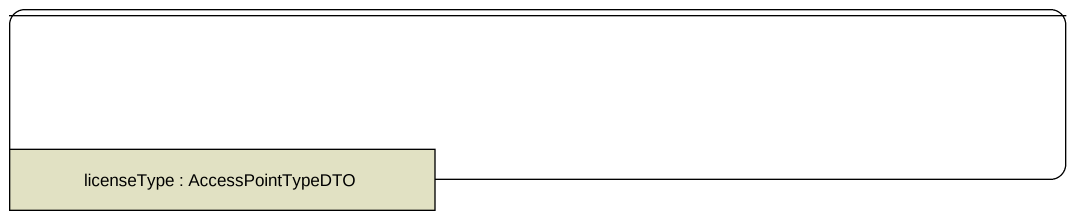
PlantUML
@startuml
hide empty description
state " " as state1 {
  state "licenseType : AccessPointTypeDTO" as licenseType <<object>> #E1E1C3
}
@enduml
